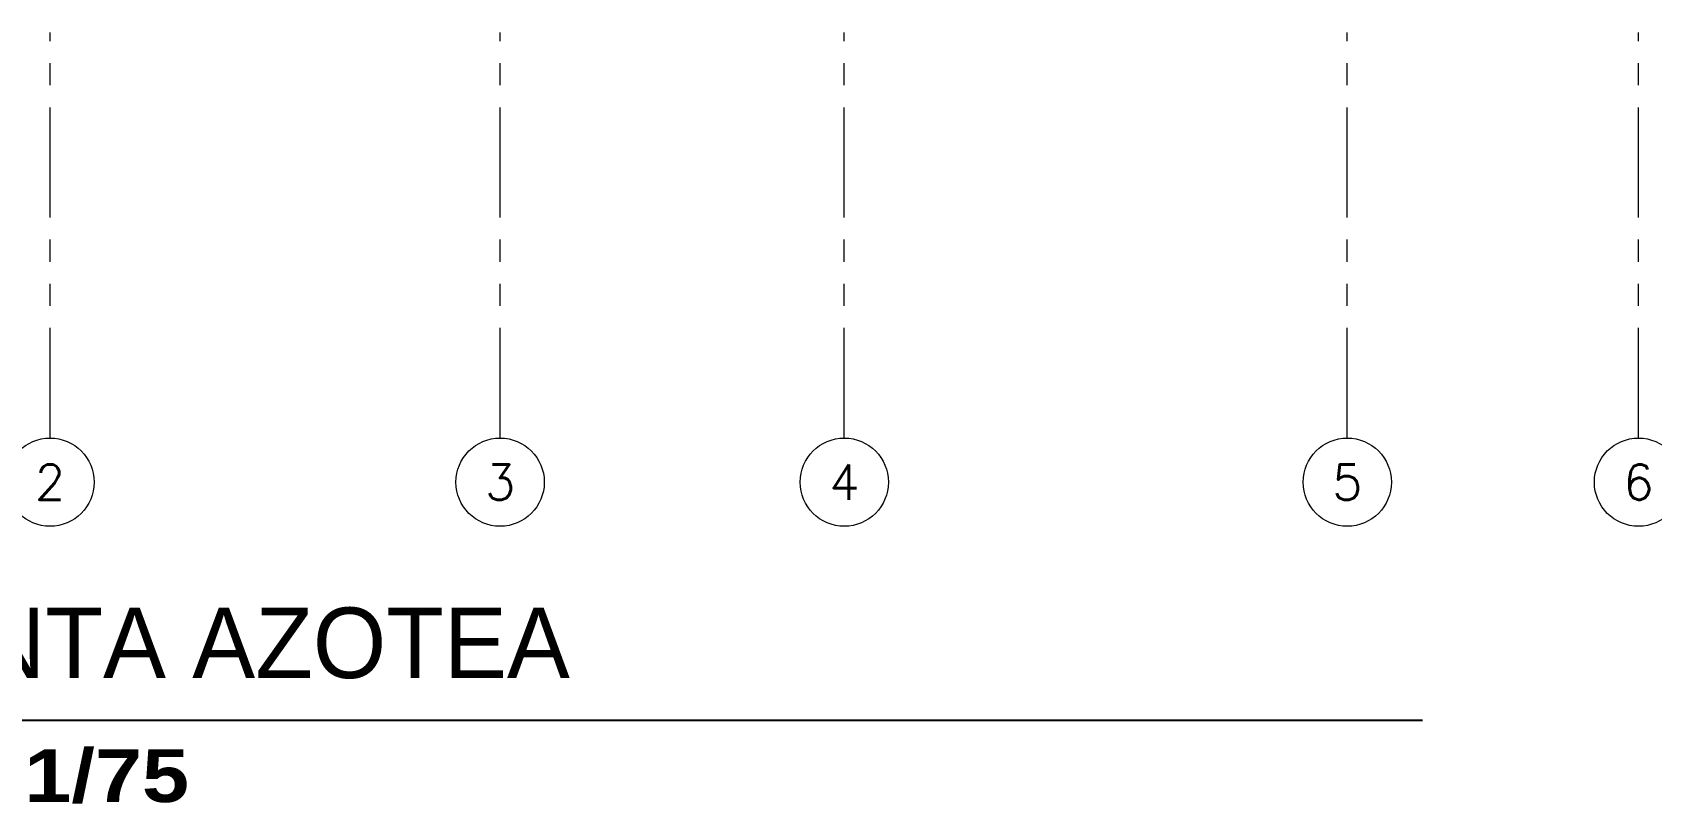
# Model space of a CAD drawing. Header units: millimetres. Extents: x -3 to 53, y -110 to 39.
# Drawn here: x 1.33 to 10.5, y -84.9 to -80.53 of the extents above; entities that cross this region are included whole.
import ezdxf
from ezdxf.enums import TextEntityAlignment as Align

# ---------------------------------------------------------------- set-up
doc = ezdxf.new("R2010")
doc.units = ezdxf.units.MM
doc.linetypes.add('PHANTOM', pattern=[63.5, 31.75, -6.35, 6.35, -6.35, 6.35, -6.35])
doc.linetypes.add('PHANTOM2', pattern=[1.25, 0.625, -0.125, 0.125, -0.125, 0.125, -0.125])
doc.layers.add('A-EJES', color=8, linetype='PHANTOM')
doc.layers.add('DLP_TEXTO AMBIENTE', color=8, linetype='Continuous')
doc.styles.add('R160-75', font='ariblk.ttf', dxfattribs={"height": 0.6})
doc.styles.add('R175-75', font='GOTHIC.TTF', dxfattribs={"height": 0.4})
doc.styles.add('ROMANS', font='ROMANS.shx', dxfattribs={"oblique": 10})

# ---------------------------------------------------------------- blocks, each defined once
blk = doc.blocks.new('Ejes_Torre C')
at = {"layer": 'A-EJES', "color": 8, "linetype": 'PHANTOM2', "lineweight": 0}
for points in [[(1.425, -2.8), (1.425, -0.5)], [(3.975, -2.8), (3.975, -0.5)], [(5.925, -2.8), (5.925, -0.5)], [(8.775, -2.8), (8.775, -0.5)], [(10.425, -2.8), (10.425, -0.5)]]:
    blk.add_lwpolyline(points, dxfattribs=at)
at = {"layer": 'A-EJES', "color": 8, "linetype": 'Continuous', "lineweight": 0}
for centre in [(1.425, -3.05), (3.975, -3.05), (5.925, -3.05), (8.775, -3.05), (10.425, -3.05)]:
    blk.add_circle(centre, 0.25, dxfattribs=at)
at = {"layer": 'A-EJES', "color": 8, "linetype": 'Continuous', "lineweight": 0, "style": 'ROMANS'}
for s, p in [('2', (1.425, -3.05)), ('3', (3.975, -3.05)), ('4', (5.925, -3.05)), ('5', (8.775, -3.05)), ('6', (10.425, -3.05))]:
    blk.add_text(s, height=0.2, dxfattribs=at).set_placement(p, align=Align.MIDDLE_CENTER)
blk = doc.blocks.new('arq.')
at = {"layer": 'A-EJES', "color": 8, "lineweight": 0}
blk.add_blockref('Ejes_Torre C', (101.2127, -78.1388), dxfattribs=at)

msp = doc.modelspace()

# ---------------------------------------------------------------- block references
at = {"color": 7}
msp.add_blockref('arq.', (-101.2125, -1.8936), dxfattribs=at)

# ---------------------------------------------------------------- next in the draw order: linework, layer by layer
at = {"layer": 'DLP_TEXTO AMBIENTE', "color": 0}
msp.add_lwpolyline([(0.0012, -84.4324), (9.2012, -84.4324)], dxfattribs=at)

# ---------------------------------------------------------------- next in the draw order: texts
at = {"layer": 'DLP_TEXTO AMBIENTE', "color": 0, "attachment_point": 1}
for s, insert, char_height, width, style in [('PLANTA AZOTEA', (0.0012, -83.7931), 0.4, 16.529649, 'R175-75'), ('ESC. 1/75', (0.0265, -84.5961), 0.3, 10.725123, 'R160-75')]:
    msp.add_mtext(s, dxfattribs=dict(at, insert=insert, char_height=char_height, width=width, style=style))

doc.saveas('drawing.dxf')
